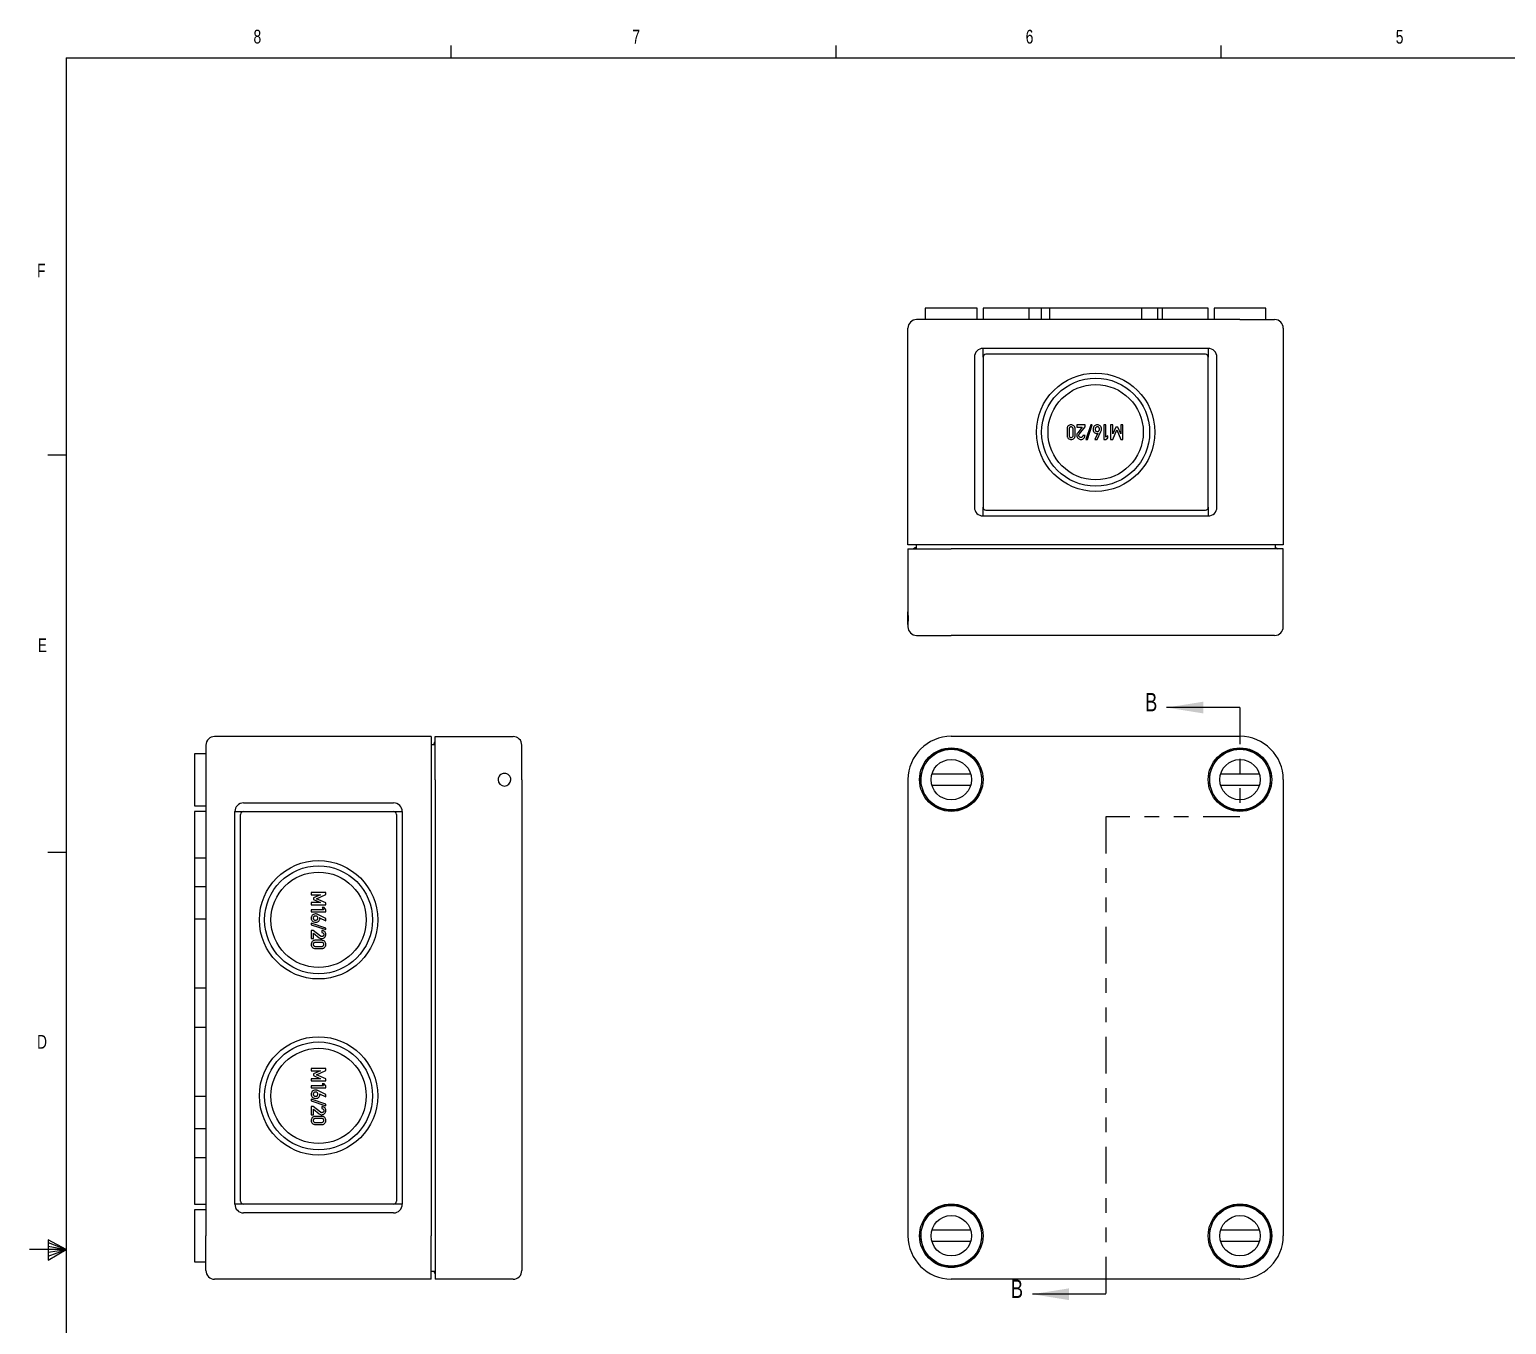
# Paper-space layout 'Layout1' of a CAD drawing. Extents: x 0.3 to 21.8, y 0.2 to 16.9.
# Drawn here: x 0.27 to 10.34, y 8.02 to 16.85 of the extents above; entities that cross this region are included whole.
import ezdxf

# ---------------------------------------------------------------- set-up
doc = ezdxf.new("R2010")
doc.units = 0
doc.header["$MEASUREMENT"] = 0
doc.linetypes.add('SLD-PHANTOM', pattern=[0.5, 0.25, -0.05, 0.05, -0.05, 0.05, -0.05])
doc.linetypes.add('SLD-SOLID', pattern=[0])
doc.layers.get('0').update_dxf_attribs({"linetype": 'CONTINUOUS'})
doc.styles.add('SLDTEXTSTYLE1', font='TXT', dxfattribs={"width": 0.75})

psp = doc.layouts.get("Layout1")

# ---------------------------------------------------------------- linework, layer by layer
at = {"color": 7, "linetype": 'SLD-SOLID'}
for p, q in [((3.1479, 16.6606), (3.1479, 16.7454)), ((5.7729, 16.6606), (5.7729, 16.7454)), ((8.3979, 16.6606), (8.3979, 16.7454)), ((0.5229, 16.6606), (21.5229, 16.6606)), ((0.5229, 16.6606), (0.5229, 0.4106)), ((6.3808, 14.9549), (6.3808, 14.8761)), ((6.7351, 14.9549), (6.3808, 14.9549)), ((6.7351, 14.8761), (6.7351, 14.9549)), ((6.7745, 14.9549), (6.7745, 14.8761)), ((7.0894, 14.9549), (6.7745, 14.9549)), ((7.0894, 14.8761), (7.0894, 14.9549)), ((7.1719, 14.9549), (7.0894, 14.9549)), ((7.1719, 14.8761), (7.1719, 14.9549)), ((7.2272, 14.9549), (7.1719, 14.9549)), ((7.2272, 14.9549), (7.2272, 14.8761)), ((7.8571, 14.9549), (7.2272, 14.9549)), ((7.8571, 14.8761), (7.8571, 14.9549)), ((7.9669, 14.9549), (7.8571, 14.9549)), ((7.9669, 14.8761), (7.9669, 14.9549)), ((7.9949, 14.9549), (7.9669, 14.9549)), ((7.9949, 14.9549), (7.9949, 14.8761)), ((8.3099, 14.9549), (7.9949, 14.9549)), ((8.3099, 14.8761), (8.3099, 14.9549)), ((8.3493, 14.9549), (8.3493, 14.8761)), ((8.7036, 14.9549), (8.3493, 14.9549)), ((8.7036, 14.8761), (8.7036, 14.9549)), ((6.2626, 13.3407), (6.2626, 14.8171)), ((6.5579, 14.8761), (6.3217, 14.8761)), ((8.5264, 14.8761), (6.5579, 14.8761)), ((8.5264, 14.8761), (8.7626, 14.8761)), ((8.8217, 14.8171), (8.8217, 13.3407)), ((6.7154, 14.6202), (6.7154, 13.5966)), ((8.3099, 14.6793), (6.7745, 14.6793)), ((6.7745, 14.6202), (6.7745, 14.6793)), ((6.7745, 14.6202), (6.7745, 13.5966)), ((8.2902, 14.6399), (6.7941, 14.6399)), ((8.3099, 14.6793), (8.3099, 14.6202)), ((8.3099, 13.5966), (8.3099, 14.6202)), ((8.3689, 13.5966), (8.3689, 14.6202)), ((7.3469, 14.1302), (7.3469, 14.0868)), ((7.361, 14.1294), (7.361, 14.0876)), ((7.3887, 14.0876), (7.3887, 14.1294)), ((7.4028, 14.0868), (7.4028, 14.1302)), ((7.4138, 14.1577), (7.4138, 14.1437)), ((7.4699, 14.1577), (7.4138, 14.1577)), ((7.4138, 14.1437), (7.4514, 14.1437)), ((7.4514, 14.1437), (7.4197, 14.104)), ((7.4315, 14.0963), (7.4699, 14.1445)), ((7.4699, 14.1445), (7.4699, 14.1577)), ((7.5084, 14.1585), (7.4754, 14.0585)), ((7.4862, 14.0585), (7.5192, 14.1585)), ((7.5192, 14.1585), (7.5084, 14.1585)), ((7.5566, 14.1011), (7.5362, 14.0595)), ((7.5519, 14.0595), (7.5784, 14.1124)), ((7.611, 14.1579), (7.5969, 14.1579)), ((7.5969, 14.1579), (7.5969, 14.0593)), ((7.611, 14.0743), (7.611, 14.1579)), ((7.6594, 14.1577), (7.6445, 14.1577)), ((7.6445, 14.1577), (7.6445, 14.0593)), ((7.6586, 14.0593), (7.6862, 14.1235)), ((7.6597, 14.0963), (7.6594, 14.1577)), ((7.6803, 14.1437), (7.6597, 14.0963)), ((7.6927, 14.1437), (7.6803, 14.1437)), ((7.6862, 14.1235), (7.7145, 14.0593)), ((7.7136, 14.0963), (7.6927, 14.1437)), ((7.7136, 14.1577), (7.7136, 14.0963)), ((7.7286, 14.1577), (7.7136, 14.1577)), ((7.7286, 14.0593), (7.7286, 14.1577)), ((7.4699, 14.0868), (7.4558, 14.0868)), ((7.4754, 14.0585), (7.4862, 14.0585)), ((7.5362, 14.0595), (7.5519, 14.0595)), ((7.5969, 14.0593), (7.611, 14.0593)), ((7.6251, 14.0845), (7.611, 14.0743)), ((7.611, 14.0593), (7.6251, 14.0695)), ((7.6251, 14.0695), (7.6251, 14.0845)), ((7.6445, 14.0593), (7.6586, 14.0593)), ((7.7145, 14.0593), (7.7286, 14.0593)), ((0.5229, 13.9516), (0.3979, 13.9516)), ((6.7745, 13.5376), (6.7745, 13.5966)), ((8.3099, 13.5966), (8.3099, 13.5376)), ((6.7745, 13.5376), (8.3099, 13.5376)), ((6.7941, 13.5769), (8.2902, 13.5769)), ((6.5579, 13.3407), (6.2626, 13.3407)), ((6.2626, 13.3131), (6.2626, 12.884)), ((6.2626, 13.3131), (6.5579, 13.3131)), ((6.3178, 13.3407), (6.3178, 13.3131)), ((8.5264, 13.3407), (6.5579, 13.3407)), ((8.5264, 13.3131), (6.5579, 13.3131)), ((8.8217, 13.3407), (8.5264, 13.3407)), ((8.8217, 13.3131), (8.5264, 13.3131)), ((8.7666, 13.3407), (8.7666, 13.3131)), ((8.8217, 12.7816), (8.8217, 13.3131)), ((6.2626, 12.7974), (6.2626, 12.884)), ((6.2626, 12.7974), (6.2626, 12.7816)), ((6.3217, 12.7226), (6.5579, 12.7226)), ((8.5264, 12.7226), (6.5579, 12.7226)), ((8.7626, 12.7226), (8.5264, 12.7226)), ((8.5264, 12.2308), (8.0264, 12.2308)), ((3.0113, 12.0335), (1.5349, 12.0335)), ((3.0113, 12.0335), (3.0113, 11.7382)), ((3.0389, 12.0335), (3.5704, 12.0335)), ((3.0389, 11.7382), (3.0389, 12.0335)), ((8.5264, 12.0346), (6.5579, 12.0346)), ((1.4759, 11.9153), (1.3971, 11.9153)), ((1.3971, 11.9153), (1.3971, 11.561)), ((1.4759, 11.9744), (1.4759, 11.7382)), ((3.0113, 11.9783), (3.0389, 11.9783)), ((3.6294, 11.7382), (3.6294, 11.9744)), ((6.5713, 11.9476), (6.5694, 11.9457)), ((6.689, 11.9017), (6.6918, 11.8968)), ((8.3925, 11.8968), (8.3954, 11.9017)), ((8.5149, 11.9457), (8.5131, 11.9476)), ((1.4759, 11.7382), (1.4759, 8.6279)), ((3.0113, 11.7382), (3.0113, 8.6279)), ((3.0389, 11.7382), (3.0389, 8.6279)), ((3.6294, 11.7382), (3.6294, 8.6279)), ((6.2626, 11.7394), (6.2626, 8.6291)), ((6.3515, 11.7279), (6.3497, 11.726)), ((6.4259, 11.7787), (6.69, 11.7787)), ((6.69, 11.7), (6.4259, 11.7)), ((8.3944, 11.7787), (8.6585, 11.7787)), ((8.6585, 11.7), (8.3944, 11.7)), ((8.7347, 11.726), (8.7328, 11.7279)), ((8.8217, 11.7394), (8.8217, 8.6291)), ((6.4005, 11.6054), (6.3956, 11.6083)), ((8.6888, 11.6083), (8.6839, 11.6054)), ((1.3971, 11.561), (1.4759, 11.561)), ((1.4759, 11.5216), (1.3971, 11.5216)), ((1.3971, 11.5216), (1.3971, 11.2067)), ((1.6727, 8.8445), (1.6727, 11.5216)), ((1.6727, 11.5216), (1.7318, 11.5216)), ((1.7121, 8.8642), (1.7121, 11.502)), ((1.7318, 11.5807), (2.7554, 11.5807)), ((1.7318, 11.5216), (2.7554, 11.5216)), ((2.7554, 11.5216), (2.8145, 11.5216)), ((2.7751, 11.502), (2.7751, 8.8642)), ((2.8145, 11.5216), (2.8145, 8.8445)), ((0.5229, 11.2436), (0.3979, 11.2436)), ((1.3971, 11.2067), (1.4759, 11.2067)), ((1.3971, 11.2067), (1.3971, 11.0077)), ((1.4759, 11.0077), (1.3971, 11.0077)), ((1.3971, 11.0077), (1.3971, 10.7876)), ((2.1943, 10.9698), (2.1943, 10.9549)), ((2.2927, 10.9698), (2.1943, 10.9698)), ((2.1943, 10.9549), (2.2557, 10.9549)), ((2.2557, 10.901), (2.1943, 10.9007)), ((2.1943, 10.9007), (2.1943, 10.8858)), ((2.1943, 10.8858), (2.2927, 10.8858)), ((2.2557, 10.9549), (2.2084, 10.934)), ((2.2084, 10.934), (2.2084, 10.9216)), ((2.2084, 10.9216), (2.2557, 10.901)), ((2.2285, 10.9275), (2.2927, 10.9557)), ((2.2927, 10.8999), (2.2285, 10.9275)), ((2.2927, 10.9557), (2.2927, 10.9698)), ((2.2927, 10.8858), (2.2927, 10.8999)), ((1.4759, 10.7876), (1.3971, 10.7876)), ((1.3971, 10.7876), (1.3971, 10.5962)), ((2.1941, 10.8523), (2.1941, 10.8381)), ((2.2778, 10.8523), (2.1941, 10.8523)), ((2.1941, 10.8381), (2.2927, 10.8381)), ((2.2925, 10.7932), (2.2396, 10.8196)), ((2.2509, 10.7979), (2.2925, 10.7774)), ((2.2675, 10.8664), (2.2778, 10.8523)), ((2.2825, 10.8664), (2.2675, 10.8664)), ((2.2927, 10.8523), (2.2825, 10.8664)), ((2.2925, 10.7774), (2.2925, 10.7932)), ((2.2927, 10.8381), (2.2927, 10.8523)), ((2.1935, 10.7605), (2.1935, 10.7497)), ((2.2935, 10.7275), (2.1935, 10.7605)), ((2.1935, 10.7497), (2.2935, 10.7167)), ((2.1943, 10.7112), (2.1943, 10.6551)), ((2.2075, 10.7112), (2.1943, 10.7112)), ((2.2557, 10.6727), (2.2075, 10.7112)), ((2.2084, 10.6927), (2.248, 10.661)), ((2.2084, 10.6551), (2.2084, 10.6927)), ((2.2652, 10.7112), (2.2652, 10.6971)), ((2.2935, 10.7167), (2.2935, 10.7275)), ((1.3971, 10.5962), (1.3971, 10.5604)), ((2.1943, 10.6551), (2.2084, 10.6551)), ((2.2652, 10.6441), (2.2218, 10.6441)), ((2.2218, 10.5882), (2.2652, 10.5882)), ((2.2644, 10.6299), (2.2226, 10.6299)), ((2.2226, 10.6023), (2.2644, 10.6023)), ((1.3971, 10.5604), (1.3971, 10.3169)), ((1.4759, 10.3169), (1.3971, 10.3169)), ((1.3971, 10.3169), (1.3971, 10.0492)), ((1.4759, 10.0492), (1.3971, 10.0492)), ((1.3971, 10.0492), (1.3971, 9.7829)), ((1.3971, 9.7829), (1.3971, 9.7493)), ((2.1943, 9.7691), (2.1943, 9.7541)), ((2.2927, 9.7691), (2.1943, 9.7691)), ((2.2927, 9.7549), (2.2927, 9.7691)), ((1.3971, 9.7493), (1.3971, 9.5787)), ((2.1943, 9.7541), (2.2557, 9.7541)), ((2.2557, 9.7002), (2.1943, 9.6999)), ((2.1943, 9.6999), (2.1943, 9.685)), ((2.1943, 9.685), (2.2927, 9.685)), ((2.2557, 9.7541), (2.2084, 9.7332)), ((2.2084, 9.7332), (2.2084, 9.7208)), ((2.2084, 9.7208), (2.2557, 9.7002)), ((2.2285, 9.7267), (2.2927, 9.7549)), ((2.2927, 9.6991), (2.2285, 9.7267)), ((2.2927, 9.685), (2.2927, 9.6991)), ((1.4759, 9.5787), (1.3971, 9.5787)), ((1.3971, 9.5787), (1.3971, 9.3584)), ((2.2778, 9.6515), (2.1941, 9.6515)), ((2.1941, 9.6515), (2.1941, 9.6373)), ((2.1941, 9.6373), (2.2927, 9.6373)), ((2.2925, 9.5924), (2.2396, 9.6189)), ((2.2509, 9.5971), (2.2925, 9.5767)), ((2.2675, 9.6656), (2.2778, 9.6515)), ((2.2825, 9.6656), (2.2675, 9.6656)), ((2.2927, 9.6515), (2.2825, 9.6656)), ((2.2925, 9.5767), (2.2925, 9.5924)), ((2.2927, 9.6373), (2.2927, 9.6515)), ((2.2935, 9.5267), (2.1935, 9.5597)), ((2.1935, 9.5597), (2.1935, 9.5489)), ((2.1935, 9.5489), (2.2935, 9.5159)), ((2.1943, 9.5104), (2.1943, 9.4543)), ((2.2075, 9.5104), (2.1943, 9.5104)), ((2.2557, 9.472), (2.2075, 9.5104)), ((2.2084, 9.4919), (2.248, 9.4602)), ((2.2084, 9.4543), (2.2084, 9.4919)), ((2.2652, 9.5104), (2.2652, 9.4963)), ((2.2935, 9.5159), (2.2935, 9.5267)), ((2.1943, 9.4543), (2.2084, 9.4543)), ((2.2652, 9.4433), (2.2218, 9.4433)), ((2.2218, 9.3874), (2.2652, 9.3874)), ((2.2644, 9.4292), (2.2226, 9.4292)), ((2.2226, 9.4015), (2.2644, 9.4015)), ((1.4759, 9.3584), (1.3971, 9.3584)), ((1.3971, 9.3584), (1.3971, 9.1594)), ((1.4759, 9.1594), (1.3971, 9.1594)), ((1.3971, 9.1594), (1.3971, 8.8445)), ((1.3971, 8.8445), (1.4759, 8.8445)), ((1.4759, 8.8051), (1.3971, 8.8051)), ((1.3971, 8.8051), (1.3971, 8.4508)), ((1.7318, 8.8445), (1.6727, 8.8445)), ((2.7554, 8.8445), (1.7318, 8.8445)), ((2.7554, 8.7854), (1.7318, 8.7854)), ((2.8145, 8.8445), (2.7554, 8.8445)), ((6.3956, 8.7602), (6.4005, 8.7631)), ((8.6839, 8.7631), (8.6888, 8.7602)), ((6.4259, 8.6685), (6.69, 8.6685)), ((8.3944, 8.6685), (8.6585, 8.6685)), ((0.3989, 8.6011), (0.3989, 8.4623)), ((0.5229, 8.5356), (0.3989, 8.6011)), ((0.3989, 8.5827), (0.5229, 8.5356)), ((1.4759, 8.3917), (1.4759, 8.6279)), ((3.0113, 8.3327), (3.0113, 8.6279)), ((3.0389, 8.6279), (3.0389, 8.3327)), ((3.6294, 8.6279), (3.6294, 8.3917)), ((6.3497, 8.6425), (6.3515, 8.6406)), ((6.69, 8.5898), (6.4259, 8.5898)), ((8.6585, 8.5898), (8.3944, 8.5898)), ((8.7328, 8.6406), (8.7347, 8.6425)), ((0.5229, 8.5356), (0.2729, 8.5356)), ((0.3989, 8.5587), (0.5229, 8.5356)), ((0.3989, 8.4623), (0.5229, 8.5356)), ((0.3989, 8.4896), (0.5229, 8.5356)), ((0.3989, 8.5164), (0.5229, 8.5356)), ((6.6918, 8.4717), (6.689, 8.4668)), ((8.3954, 8.4668), (8.3925, 8.4717)), ((1.3971, 8.4508), (1.4759, 8.4508)), ((3.0113, 8.3878), (3.0389, 8.3878)), ((6.5694, 8.4228), (6.5713, 8.4209)), ((8.5131, 8.4209), (8.5149, 8.4228)), ((3.0113, 8.3327), (1.5349, 8.3327)), ((3.5704, 8.3327), (3.0389, 8.3327)), ((8.5264, 8.3339), (6.5579, 8.3339)), ((7.6108, 8.2305), (7.1108, 8.2305))]:
    psp.add_line(p, q, dxfattribs=at)
at = {"color": 7, "linetype": 'SLD-PHANTOM'}
for p, q in [((8.5264, 12.2308), (8.5264, 11.4859)), ((8.5264, 11.4859), (7.6108, 11.4859)), ((7.6108, 11.4859), (7.6108, 8.2305))]:
    psp.add_line(p, q, dxfattribs=at)
at = {"color": 7, "linetype": 'SLD-SOLID', "flags": 128}
for points in [[(6.3178, 13.3225), (6.3107, 13.3196), (6.2991, 13.3131)], [(8.7666, 13.3225), (8.7737, 13.3196), (8.7853, 13.3131)], [(3.0295, 11.9783), (3.0324, 11.9854), (3.0389, 11.997)], [(3.0295, 8.3878), (3.0324, 8.3807), (3.0389, 8.3691)]]:
    psp.add_lwpolyline(points, dxfattribs=at)
at = {"color": 7, "linetype": 'SLD-SOLID'}
for centre, radius in [((7.5422, 14.1084), 0.4035), ((7.5422, 14.1084), 0.3681), ((7.5422, 14.1084), 0.3248), ((6.5579, 11.7394), 0.2165), ((6.5579, 11.7394), 0.2067), ((8.5264, 11.7394), 0.2165), ((8.5264, 11.7394), 0.2067), ((6.5579, 11.7394), 0.1378), ((8.5264, 11.7394), 0.1378), ((2.2436, 10.7835), 0.4035), ((2.2436, 10.7835), 0.3681), ((2.2436, 10.7835), 0.3248), ((2.2436, 9.5827), 0.4035), ((2.2436, 9.5827), 0.3681), ((2.2436, 9.5827), 0.3248), ((6.5579, 8.6291), 0.2165), ((6.5579, 8.6291), 0.2067), ((6.5579, 8.6291), 0.1378), ((8.5264, 8.6291), 0.2165), ((8.5264, 8.6291), 0.2067), ((8.5264, 8.6291), 0.1378)]:
    psp.add_circle(centre, radius, dxfattribs=at)
for centre, radius, start, end in [((6.3217, 14.8171), 0.0591, 90, 180), ((8.7626, 14.8171), 0.0591, 360, 90), ((6.7745, 14.6202), 0.0591, 90, 180), ((6.7941, 14.6202), 0.0197, 90, 180), ((8.2902, 14.6202), 0.0197, 0, 90), ((8.3099, 14.6202), 0.0591, 360, 90), ((6.7745, 13.5966), 0.0591, 180, 270), ((6.7941, 13.5966), 0.0197, 180, 270), ((8.2902, 13.5966), 0.0197, 270, 360), ((8.3099, 13.5966), 0.0591, 270, 0), ((6.3217, 12.7816), 0.0591, 180, 270), ((8.7626, 12.7816), 0.0591, 270, 0), ((1.5349, 11.9744), 0.0591, 90, 180), ((3.5704, 11.9744), 0.0591, 360, 90), ((6.5579, 11.7394), 0.2953, 90, 180), ((8.5264, 11.7394), 0.2953, 0, 90), ((6.5579, 11.7394), 0.2087, 86.33123, 183.66877), ((6.5579, 11.7394), 0.2087, 218.90826, 51.09174), ((6.5579, 11.7394), 0.2087, 51.09174, 86.33123), ((8.5264, 11.7394), 0.2087, 128.90826, 321.09174), ((8.5264, 11.7394), 0.2087, 93.66877, 128.90826), ((8.5264, 11.7394), 0.2087, 356.33123, 93.66877), ((3.5113, 11.7382), 0.0433, 180, 0), ((6.5579, 11.7394), 0.2087, 183.66877, 218.90826), ((8.5264, 11.7394), 0.2087, 321.09174, 356.33123), ((1.7318, 11.5216), 0.0591, 90, 180), ((1.7318, 11.502), 0.0197, 90, 180), ((2.7554, 11.5216), 0.0591, 360, 90), ((2.7554, 11.502), 0.0197, 0, 90), ((1.7318, 8.8642), 0.0197, 180, 270), ((2.7554, 8.8642), 0.0197, 270, 360), ((1.7318, 8.8445), 0.0591, 180, 270), ((2.7554, 8.8445), 0.0591, 270, 0), ((6.5579, 8.6291), 0.2087, 308.90826, 141.09174), ((8.5264, 8.6291), 0.2087, 38.90826, 231.09174), ((6.5579, 8.6291), 0.2087, 141.09174, 176.33123), ((8.5264, 8.6291), 0.2087, 3.66877, 38.90826), ((6.5579, 8.6291), 0.2953, 180, 270), ((6.5579, 8.6291), 0.2087, 176.33123, 273.66877), ((8.5264, 8.6291), 0.2087, 266.33123, 3.66877), ((8.5264, 8.6291), 0.2953, 270, 0), ((6.5579, 8.6291), 0.2087, 273.66877, 308.90826), ((8.5264, 8.6291), 0.2087, 231.09174, 266.33123), ((1.5349, 8.3917), 0.0591, 180, 270), ((3.5704, 8.3917), 0.0591, 270, 0)]:
    psp.add_arc(centre, radius, start, end, dxfattribs=at)
for points, knots in [([(7.3554, 14.1512), (7.354, 14.1497), (7.351, 14.1468), (7.3476, 14.1396), (7.3471, 14.1339), (7.3469, 14.1302)], [0, 0, 0, 0, 0.2645229, 0.532723, 1, 1, 1, 1]), ([(7.3748, 14.1585), (7.3709, 14.1581), (7.3637, 14.1574), (7.358, 14.1531), (7.3554, 14.1512)], [0, 0, 0, 0, 0.5528634, 1, 1, 1, 1]), ([(7.3648, 14.1406), (7.3642, 14.1398), (7.3628, 14.1381), (7.3613, 14.1343), (7.3611, 14.1313), (7.361, 14.1294)], [0, 0, 0, 0, 0.2557951, 0.5233067, 1, 1, 1, 1]), ([(7.3748, 14.1445), (7.3727, 14.1443), (7.3689, 14.144), (7.3661, 14.1416), (7.3648, 14.1406)], [0, 0, 0, 0, 0.57333744, 1, 1, 1, 1]), ([(7.3943, 14.1512), (7.391, 14.1535), (7.3851, 14.1577), (7.378, 14.1583), (7.3748, 14.1585)], [0, 0, 0, 0, 0.5619822, 1, 1, 1, 1]), ([(7.3849, 14.1406), (7.3833, 14.1418), (7.3803, 14.1442), (7.3766, 14.1444), (7.3748, 14.1445)], [0, 0, 0, 0, 0.5374141, 1, 1, 1, 1]), ([(7.3887, 14.1294), (7.3885, 14.1319), (7.3883, 14.136), (7.3859, 14.1392), (7.3849, 14.1406)], [0, 0, 0, 0, 0.5944028, 1, 1, 1, 1]), ([(7.4028, 14.1302), (7.4027, 14.1326), (7.4024, 14.1371), (7.4001, 14.1447), (7.3965, 14.1488), (7.3943, 14.1512)], [0, 0, 0, 0, 0.3075118, 0.5856652, 1, 1, 1, 1]), ([(7.4197, 14.104), (7.4178, 14.1011), (7.4144, 14.0958), (7.414, 14.0895), (7.4138, 14.0867)], [0, 0, 0, 0, 0.54901669, 1, 1, 1, 1]), ([(7.5346, 14.1516), (7.5331, 14.1501), (7.5298, 14.1469), (7.5262, 14.1385), (7.5258, 14.1317), (7.5256, 14.1273)], [0, 0, 0, 0, 0.24348422, 0.50588882, 1, 1, 1, 1]), ([(7.5256, 14.1273), (7.5258, 14.1226), (7.5261, 14.1148), (7.5309, 14.1088), (7.5328, 14.1065)], [0, 0, 0, 0, 0.6100231, 1, 1, 1, 1]), ([(7.5328, 14.1065), (7.5356, 14.1043), (7.5404, 14.1006), (7.5465, 14.1001), (7.5491, 14.0998)], [0, 0, 0, 0, 0.5672833, 1, 1, 1, 1]), ([(7.5547, 14.1588), (7.5506, 14.1584), (7.5433, 14.1577), (7.5373, 14.1535), (7.5346, 14.1516)], [0, 0, 0, 0, 0.549745, 1, 1, 1, 1]), ([(7.5443, 14.1411), (7.5435, 14.1403), (7.5419, 14.1387), (7.5401, 14.1344), (7.5399, 14.1309), (7.5397, 14.1286)], [0, 0, 0, 0, 0.239593, 0.5005097, 1, 1, 1, 1]), ([(7.5397, 14.1286), (7.5399, 14.1258), (7.5401, 14.1213), (7.5428, 14.1178), (7.5439, 14.1164)], [0, 0, 0, 0, 0.6065892, 1, 1, 1, 1]), ([(7.5439, 14.1164), (7.5455, 14.1151), (7.5485, 14.1128), (7.5522, 14.1125), (7.5539, 14.1124)], [0, 0, 0, 0, 0.5529683, 1, 1, 1, 1]), ([(7.5539, 14.1448), (7.552, 14.1446), (7.5485, 14.1441), (7.5457, 14.1421), (7.5443, 14.1411)], [0, 0, 0, 0, 0.5307558, 1, 1, 1, 1]), ([(7.5491, 14.0998), (7.5507, 14.0999), (7.5532, 14.1), (7.5556, 14.1008), (7.5566, 14.1011)], [0, 0, 0, 0, 0.5978159, 1, 1, 1, 1]), ([(7.568, 14.1286), (7.568, 14.1304), (7.5678, 14.1338), (7.5664, 14.1384), (7.5636, 14.1421), (7.5592, 14.1445), (7.5557, 14.1447), (7.5539, 14.1448)], [0, 0, 0, 0, 0.2240894, 0.4113052, 0.5766514, 0.7718276, 1, 1, 1, 1]), ([(7.5539, 14.1124), (7.556, 14.1126), (7.5597, 14.113), (7.5626, 14.1153), (7.5639, 14.1164)], [0, 0, 0, 0, 0.5685748, 1, 1, 1, 1]), ([(7.5736, 14.1509), (7.5704, 14.1535), (7.5648, 14.1579), (7.5577, 14.1586), (7.5547, 14.1588)], [0, 0, 0, 0, 0.5718741, 1, 1, 1, 1]), ([(7.5639, 14.1164), (7.5646, 14.1172), (7.5661, 14.1189), (7.5677, 14.1231), (7.5679, 14.1265), (7.568, 14.1286)], [0, 0, 0, 0, 0.2493187, 0.515227, 1, 1, 1, 1]), ([(7.5821, 14.1289), (7.5818, 14.1337), (7.5812, 14.142), (7.5759, 14.1483), (7.5736, 14.1509)], [0, 0, 0, 0, 0.5842191, 1, 1, 1, 1]), ([(7.5784, 14.1124), (7.5796, 14.1153), (7.5818, 14.1206), (7.582, 14.1263), (7.5821, 14.1289)], [0, 0, 0, 0, 0.5517602, 1, 1, 1, 1]), ([(7.3469, 14.0868), (7.347, 14.0844), (7.3472, 14.0799), (7.3496, 14.0723), (7.3532, 14.0683), (7.3554, 14.0659)], [0, 0, 0, 0, 0.3068626, 0.5844376, 1, 1, 1, 1]), ([(7.3554, 14.0659), (7.3587, 14.0635), (7.3646, 14.0593), (7.3717, 14.0587), (7.3748, 14.0585)], [0, 0, 0, 0, 0.5634728, 1, 1, 1, 1]), ([(7.361, 14.0876), (7.3611, 14.0852), (7.3614, 14.0811), (7.3638, 14.0779), (7.3648, 14.0766)], [0, 0, 0, 0, 0.59017687, 1, 1, 1, 1]), ([(7.3648, 14.0766), (7.3664, 14.0753), (7.3694, 14.0729), (7.3731, 14.0727), (7.3748, 14.0726)], [0, 0, 0, 0, 0.5419087, 1, 1, 1, 1]), ([(7.3748, 14.0726), (7.377, 14.0728), (7.3808, 14.0731), (7.3837, 14.0755), (7.3849, 14.0766)], [0, 0, 0, 0, 0.5771324, 1, 1, 1, 1]), ([(7.3748, 14.0585), (7.3788, 14.0589), (7.386, 14.0596), (7.3917, 14.064), (7.3943, 14.0659)], [0, 0, 0, 0, 0.5538263, 1, 1, 1, 1]), ([(7.3849, 14.0766), (7.3861, 14.0783), (7.3884, 14.0816), (7.3886, 14.0857), (7.3887, 14.0876)], [0, 0, 0, 0, 0.5245014, 1, 1, 1, 1]), ([(7.3943, 14.0659), (7.3957, 14.0674), (7.3986, 14.0703), (7.4021, 14.0774), (7.4025, 14.0832), (7.4028, 14.0868)], [0, 0, 0, 0, 0.2654342, 0.5331438, 1, 1, 1, 1]), ([(7.4138, 14.0867), (7.4143, 14.0825), (7.4151, 14.075), (7.4199, 14.0693), (7.4221, 14.0668)], [0, 0, 0, 0, 0.5570715, 1, 1, 1, 1]), ([(7.4221, 14.0668), (7.4254, 14.0641), (7.4314, 14.0593), (7.4391, 14.0587), (7.4425, 14.0585)], [0, 0, 0, 0, 0.5507967, 1, 1, 1, 1]), ([(7.4279, 14.0865), (7.4279, 14.0874), (7.428, 14.089), (7.4284, 14.0905), (7.4286, 14.0911)], [0, 0, 0, 0, 0.5501284, 1, 1, 1, 1]), ([(7.4315, 14.077), (7.4304, 14.0787), (7.4283, 14.0816), (7.428, 14.0851), (7.4279, 14.0865)], [0, 0, 0, 0, 0.5754331, 1, 1, 1, 1]), ([(7.4286, 14.0911), (7.4289, 14.0921), (7.4296, 14.094), (7.4309, 14.0956), (7.4315, 14.0963)], [0, 0, 0, 0, 0.5142521, 1, 1, 1, 1]), ([(7.4415, 14.0726), (7.4403, 14.0726), (7.4382, 14.0728), (7.4346, 14.074), (7.4327, 14.0759), (7.4315, 14.077)], [0, 0, 0, 0, 0.2965391, 0.5710265, 1, 1, 1, 1]), ([(7.4513, 14.0764), (7.4497, 14.0752), (7.4467, 14.073), (7.4431, 14.0727), (7.4415, 14.0726)], [0, 0, 0, 0, 0.553262, 1, 1, 1, 1]), ([(7.4425, 14.0585), (7.4466, 14.0589), (7.4538, 14.0598), (7.4593, 14.0646), (7.4618, 14.0667)], [0, 0, 0, 0, 0.5526448, 1, 1, 1, 1]), ([(7.4558, 14.0868), (7.4555, 14.0845), (7.455, 14.0806), (7.4524, 14.0777), (7.4513, 14.0764)], [0, 0, 0, 0, 0.5798362, 1, 1, 1, 1]), ([(7.4618, 14.0667), (7.4644, 14.07), (7.4691, 14.0759), (7.4697, 14.0835), (7.4699, 14.0868)], [0, 0, 0, 0, 0.5529833, 1, 1, 1, 1]), ([(6.2626, 12.7974), (6.2626, 12.7974), (6.2628, 12.7985), (6.2634, 12.8029), (6.2638, 12.8061), (6.2647, 12.8141), (6.2651, 12.8189), (6.2657, 12.8293), (6.2658, 12.835), (6.2658, 12.8463), (6.2657, 12.852), (6.2651, 12.8625), (6.2647, 12.8673), (6.2638, 12.8753), (6.2634, 12.8785), (6.2628, 12.8829), (6.2626, 12.884), (6.2626, 12.884)], [0, 0, 0, 0, 0.125, 0.125, 0.25, 0.25, 0.375, 0.375, 0.5, 0.5, 0.625, 0.625, 0.75, 0.75, 0.875, 0.875, 1, 1, 1, 1]), ([(6.3469, 11.7084), (6.3474, 11.7044), (6.3479, 11.7013), (6.3485, 11.697), (6.3486, 11.696), (6.3483, 11.6961), (6.3479, 11.6974), (6.3468, 11.7018), (6.3461, 11.7051), (6.3448, 11.7131), (6.3442, 11.7179), (6.3433, 11.7285), (6.343, 11.7341), (6.3431, 11.7456), (6.3433, 11.7512), (6.3443, 11.7616), (6.3449, 11.7664), (6.3462, 11.7743), (6.3469, 11.7774), (6.348, 11.7816), (6.3483, 11.7827), (6.3486, 11.7826), (6.3484, 11.7814), (6.3478, 11.777), (6.3474, 11.7737), (6.3464, 11.7656), (6.3459, 11.7608), (6.3452, 11.7503), (6.345, 11.7446), (6.345, 11.7332), (6.3452, 11.7275), (6.3459, 11.7172), (6.3465, 11.7124), (6.3469, 11.7084)], [0, 0, 0, 0, 0.0625, 0.0625, 0.125, 0.125, 0.1875, 0.1875, 0.25, 0.25, 0.3125, 0.3125, 0.375, 0.375, 0.4375, 0.4375, 0.5, 0.5, 0.5625, 0.5625, 0.625, 0.625, 0.6875, 0.6875, 0.75, 0.75, 0.8125, 0.8125, 0.875, 0.875, 0.9375, 0.9375, 1, 1, 1, 1]), ([(3.5546, 11.7382), (3.5546, 11.7439), (3.5535, 11.7495), (3.5491, 11.76), (3.5459, 11.7648), (3.5379, 11.7728), (3.5331, 11.776), (3.5227, 11.7803), (3.517, 11.7815), (3.5057, 11.7815), (3.5, 11.7804), (3.4895, 11.776), (3.4847, 11.7729), (3.4767, 11.7648), (3.4735, 11.76), (3.4691, 11.7495), (3.468, 11.7439), (3.468, 11.7382)], [0, 0, 0, 0, 0.125, 0.125, 0.25, 0.25, 0.375, 0.375, 0.5, 0.5, 0.625, 0.625, 0.75, 0.75, 0.875, 0.875, 1, 1, 1, 1]), ([(2.2011, 10.8149), (2.1986, 10.8117), (2.1941, 10.8061), (2.1934, 10.799), (2.1932, 10.7959)], [0, 0, 0, 0, 0.5718741, 1, 1, 1, 1]), ([(2.1932, 10.7959), (2.1936, 10.7919), (2.1943, 10.7846), (2.1985, 10.7786), (2.2004, 10.7759)], [0, 0, 0, 0, 0.549745, 1, 1, 1, 1]), ([(2.2004, 10.7759), (2.2019, 10.7743), (2.2051, 10.7711), (2.2135, 10.7675), (2.2203, 10.7671), (2.2247, 10.7668)], [0, 0, 0, 0, 0.2434842, 0.5058888, 1, 1, 1, 1]), ([(2.2231, 10.8234), (2.2183, 10.8231), (2.21, 10.8225), (2.2037, 10.8171), (2.2011, 10.8149)], [0, 0, 0, 0, 0.5842191, 1, 1, 1, 1]), ([(2.2234, 10.8093), (2.2216, 10.8092), (2.2182, 10.8091), (2.2136, 10.8076), (2.2099, 10.8049), (2.2075, 10.8005), (2.2073, 10.797), (2.2072, 10.7951)], [0, 0, 0, 0, 0.2240894, 0.4113052, 0.5766514, 0.7718276, 1, 1, 1, 1]), ([(2.2072, 10.7951), (2.2074, 10.7933), (2.2079, 10.7898), (2.2099, 10.7869), (2.2109, 10.7856)], [0, 0, 0, 0, 0.5307558, 1, 1, 1, 1]), ([(2.2109, 10.7856), (2.2117, 10.7848), (2.2133, 10.7832), (2.2176, 10.7813), (2.2211, 10.7811), (2.2234, 10.781)], [0, 0, 0, 0, 0.239593, 0.5005097, 1, 1, 1, 1]), ([(2.2396, 10.8196), (2.2367, 10.8209), (2.2314, 10.8231), (2.2257, 10.8233), (2.2231, 10.8234)], [0, 0, 0, 0, 0.55176024, 1, 1, 1, 1]), ([(2.2357, 10.8052), (2.2348, 10.8059), (2.2331, 10.8074), (2.2289, 10.809), (2.2256, 10.8092), (2.2234, 10.8093)], [0, 0, 0, 0, 0.2493187, 0.515227, 1, 1, 1, 1]), ([(2.2234, 10.781), (2.2262, 10.7812), (2.2307, 10.7814), (2.2342, 10.7841), (2.2356, 10.7852)], [0, 0, 0, 0, 0.6065892, 1, 1, 1, 1]), ([(2.2356, 10.7852), (2.2369, 10.7868), (2.2392, 10.7898), (2.2395, 10.7935), (2.2396, 10.7951)], [0, 0, 0, 0, 0.5529683, 1, 1, 1, 1]), ([(2.2396, 10.7951), (2.2394, 10.7973), (2.2391, 10.801), (2.2367, 10.8039), (2.2357, 10.8052)], [0, 0, 0, 0, 0.5685748, 1, 1, 1, 1]), ([(2.2455, 10.7741), (2.2477, 10.7768), (2.2514, 10.7817), (2.2519, 10.7878), (2.2522, 10.7904)], [0, 0, 0, 0, 0.56728327, 1, 1, 1, 1]), ([(2.2522, 10.7904), (2.2521, 10.7919), (2.252, 10.7945), (2.2512, 10.7969), (2.2509, 10.7979)], [0, 0, 0, 0, 0.5978159, 1, 1, 1, 1]), ([(2.2247, 10.7668), (2.2294, 10.7671), (2.2372, 10.7674), (2.2432, 10.7722), (2.2455, 10.7741)], [0, 0, 0, 0, 0.6100231, 1, 1, 1, 1]), ([(2.2853, 10.7031), (2.282, 10.7057), (2.2761, 10.7104), (2.2686, 10.711), (2.2652, 10.7112)], [0, 0, 0, 0, 0.5529833, 1, 1, 1, 1]), ([(2.2652, 10.6971), (2.2675, 10.6968), (2.2714, 10.6962), (2.2743, 10.6937), (2.2756, 10.6926)], [0, 0, 0, 0, 0.5798362, 1, 1, 1, 1]), ([(2.2794, 10.6827), (2.2794, 10.6816), (2.2793, 10.6795), (2.278, 10.6759), (2.2761, 10.674), (2.275, 10.6728)], [0, 0, 0, 0, 0.2965391, 0.5710265, 1, 1, 1, 1]), ([(2.2756, 10.6926), (2.2768, 10.691), (2.2791, 10.688), (2.2793, 10.6844), (2.2794, 10.6827)], [0, 0, 0, 0, 0.553262, 1, 1, 1, 1]), ([(2.2852, 10.6634), (2.2879, 10.6667), (2.2927, 10.6727), (2.2933, 10.6804), (2.2935, 10.6838)], [0, 0, 0, 0, 0.55079668, 1, 1, 1, 1]), ([(2.2935, 10.6838), (2.2931, 10.6878), (2.2923, 10.6951), (2.2875, 10.7006), (2.2853, 10.7031)], [0, 0, 0, 0, 0.5526448, 1, 1, 1, 1]), ([(2.2008, 10.6356), (2.1985, 10.6323), (2.1943, 10.6264), (2.1937, 10.6192), (2.1935, 10.6161)], [0, 0, 0, 0, 0.5619822, 1, 1, 1, 1]), ([(2.1935, 10.6161), (2.1939, 10.6121), (2.1946, 10.605), (2.1989, 10.5993), (2.2008, 10.5967)], [0, 0, 0, 0, 0.5528634, 1, 1, 1, 1]), ([(2.2218, 10.6441), (2.2194, 10.6439), (2.2149, 10.6437), (2.2073, 10.6414), (2.2033, 10.6378), (2.2008, 10.6356)], [0, 0, 0, 0, 0.3075118, 0.5856652, 1, 1, 1, 1]), ([(2.2008, 10.5967), (2.2023, 10.5953), (2.2053, 10.5923), (2.2124, 10.5889), (2.2181, 10.5884), (2.2218, 10.5882)], [0, 0, 0, 0, 0.2645229, 0.532723, 1, 1, 1, 1]), ([(2.2114, 10.6262), (2.2102, 10.6246), (2.2079, 10.6216), (2.2076, 10.6178), (2.2075, 10.6161)], [0, 0, 0, 0, 0.5374141, 1, 1, 1, 1]), ([(2.2075, 10.6161), (2.2077, 10.614), (2.208, 10.6102), (2.2104, 10.6073), (2.2115, 10.6061)], [0, 0, 0, 0, 0.57333744, 1, 1, 1, 1]), ([(2.2226, 10.6299), (2.2202, 10.6298), (2.216, 10.6296), (2.2128, 10.6272), (2.2114, 10.6262)], [0, 0, 0, 0, 0.5944028, 1, 1, 1, 1]), ([(2.2115, 10.6061), (2.2123, 10.6055), (2.2139, 10.6041), (2.2177, 10.6026), (2.2207, 10.6024), (2.2226, 10.6023)], [0, 0, 0, 0, 0.2557951, 0.5233067, 1, 1, 1, 1]), ([(2.248, 10.661), (2.251, 10.6591), (2.2562, 10.6557), (2.2625, 10.6553), (2.2653, 10.6551)], [0, 0, 0, 0, 0.5490167, 1, 1, 1, 1]), ([(2.2609, 10.6699), (2.2599, 10.6702), (2.258, 10.6709), (2.2564, 10.6721), (2.2557, 10.6727)], [0, 0, 0, 0, 0.5142521, 1, 1, 1, 1]), ([(2.2655, 10.6692), (2.2646, 10.6692), (2.2631, 10.6693), (2.2616, 10.6697), (2.2609, 10.6699)], [0, 0, 0, 0, 0.55012836, 1, 1, 1, 1]), ([(2.2755, 10.6262), (2.2737, 10.6274), (2.2704, 10.6297), (2.2663, 10.6299), (2.2644, 10.6299)], [0, 0, 0, 0, 0.5245014, 1, 1, 1, 1]), ([(2.2644, 10.6023), (2.2668, 10.6024), (2.2709, 10.6027), (2.2741, 10.6051), (2.2754, 10.6061)], [0, 0, 0, 0, 0.5901769, 1, 1, 1, 1]), ([(2.2861, 10.6355), (2.2847, 10.637), (2.2817, 10.6399), (2.2746, 10.6434), (2.2688, 10.6438), (2.2652, 10.6441)], [0, 0, 0, 0, 0.2654342, 0.5331438, 1, 1, 1, 1]), ([(2.2652, 10.5882), (2.2676, 10.5883), (2.2721, 10.5885), (2.2797, 10.5909), (2.2837, 10.5945), (2.2861, 10.5967)], [0, 0, 0, 0, 0.3068626, 0.5844376, 1, 1, 1, 1]), ([(2.2653, 10.6551), (2.2695, 10.6556), (2.277, 10.6564), (2.2827, 10.6612), (2.2852, 10.6634)], [0, 0, 0, 0, 0.5570715, 1, 1, 1, 1]), ([(2.275, 10.6728), (2.2733, 10.6716), (2.2704, 10.6696), (2.2669, 10.6693), (2.2655, 10.6692)], [0, 0, 0, 0, 0.5754331, 1, 1, 1, 1]), ([(2.2754, 10.6061), (2.2767, 10.6077), (2.2791, 10.6107), (2.2793, 10.6144), (2.2794, 10.6161)], [0, 0, 0, 0, 0.54190875, 1, 1, 1, 1]), ([(2.2794, 10.6161), (2.2793, 10.6183), (2.2789, 10.6221), (2.2765, 10.625), (2.2755, 10.6262)], [0, 0, 0, 0, 0.5771324, 1, 1, 1, 1]), ([(2.2935, 10.6161), (2.2931, 10.6201), (2.2924, 10.6273), (2.2881, 10.633), (2.2861, 10.6355)], [0, 0, 0, 0, 0.5538263, 1, 1, 1, 1]), ([(2.2861, 10.5967), (2.2885, 10.6), (2.2927, 10.6059), (2.2933, 10.613), (2.2935, 10.6161)], [0, 0, 0, 0, 0.5634728, 1, 1, 1, 1]), ([(2.2011, 9.6141), (2.1986, 9.6109), (2.1941, 9.6053), (2.1934, 9.5982), (2.1932, 9.5952)], [0, 0, 0, 0, 0.5718741, 1, 1, 1, 1]), ([(2.1932, 9.5952), (2.1936, 9.5911), (2.1943, 9.5838), (2.1985, 9.5778), (2.2004, 9.5751)], [0, 0, 0, 0, 0.549745, 1, 1, 1, 1]), ([(2.2004, 9.5751), (2.2019, 9.5736), (2.2051, 9.5703), (2.2135, 9.5667), (2.2203, 9.5663), (2.2247, 9.5661)], [0, 0, 0, 0, 0.2434842, 0.5058888, 1, 1, 1, 1]), ([(2.2231, 9.6226), (2.2183, 9.6223), (2.21, 9.6217), (2.2037, 9.6164), (2.2011, 9.6141)], [0, 0, 0, 0, 0.5842191, 1, 1, 1, 1]), ([(2.2234, 9.6085), (2.2216, 9.6084), (2.2182, 9.6083), (2.2136, 9.6068), (2.2099, 9.6041), (2.2075, 9.5997), (2.2073, 9.5962), (2.2072, 9.5943)], [0, 0, 0, 0, 0.2240894, 0.4113052, 0.5766514, 0.7718276, 1, 1, 1, 1]), ([(2.2072, 9.5943), (2.2074, 9.5925), (2.2079, 9.589), (2.2099, 9.5862), (2.2109, 9.5848)], [0, 0, 0, 0, 0.5307558, 1, 1, 1, 1]), ([(2.2109, 9.5848), (2.2117, 9.584), (2.2133, 9.5824), (2.2176, 9.5806), (2.2211, 9.5804), (2.2234, 9.5802)], [0, 0, 0, 0, 0.23959302, 0.50050968, 1, 1, 1, 1]), ([(2.2396, 9.6189), (2.2367, 9.6201), (2.2314, 9.6223), (2.2257, 9.6225), (2.2231, 9.6226)], [0, 0, 0, 0, 0.5517602, 1, 1, 1, 1]), ([(2.2357, 9.6044), (2.2348, 9.6051), (2.2331, 9.6066), (2.2289, 9.6082), (2.2256, 9.6084), (2.2234, 9.6085)], [0, 0, 0, 0, 0.2493187, 0.515227, 1, 1, 1, 1]), ([(2.2234, 9.5802), (2.2262, 9.5804), (2.2307, 9.5806), (2.2342, 9.5833), (2.2356, 9.5844)], [0, 0, 0, 0, 0.6065892, 1, 1, 1, 1]), ([(2.2247, 9.5661), (2.2294, 9.5663), (2.2372, 9.5666), (2.2432, 9.5714), (2.2455, 9.5733)], [0, 0, 0, 0, 0.6100231, 1, 1, 1, 1]), ([(2.2356, 9.5844), (2.2369, 9.586), (2.2392, 9.589), (2.2395, 9.5927), (2.2396, 9.5943)], [0, 0, 0, 0, 0.5529683, 1, 1, 1, 1]), ([(2.2396, 9.5943), (2.2394, 9.5965), (2.2391, 9.6002), (2.2367, 9.6031), (2.2357, 9.6044)], [0, 0, 0, 0, 0.5685748, 1, 1, 1, 1]), ([(2.2455, 9.5733), (2.2477, 9.576), (2.2514, 9.5809), (2.2519, 9.587), (2.2522, 9.5896)], [0, 0, 0, 0, 0.5672833, 1, 1, 1, 1]), ([(2.2522, 9.5896), (2.2521, 9.5912), (2.252, 9.5937), (2.2512, 9.5961), (2.2509, 9.5971)], [0, 0, 0, 0, 0.59781589, 1, 1, 1, 1]), ([(2.2609, 9.4691), (2.2599, 9.4694), (2.258, 9.4701), (2.2564, 9.4714), (2.2557, 9.472)], [0, 0, 0, 0, 0.5142521, 1, 1, 1, 1]), ([(2.2655, 9.4684), (2.2646, 9.4684), (2.2631, 9.4685), (2.2616, 9.4689), (2.2609, 9.4691)], [0, 0, 0, 0, 0.5501284, 1, 1, 1, 1]), ([(2.2853, 9.5023), (2.282, 9.5049), (2.2761, 9.5096), (2.2686, 9.5102), (2.2652, 9.5104)], [0, 0, 0, 0, 0.5529833, 1, 1, 1, 1]), ([(2.2652, 9.4963), (2.2675, 9.496), (2.2714, 9.4955), (2.2743, 9.4929), (2.2756, 9.4918)], [0, 0, 0, 0, 0.5798362, 1, 1, 1, 1]), ([(2.275, 9.472), (2.2733, 9.4709), (2.2704, 9.4688), (2.2669, 9.4685), (2.2655, 9.4684)], [0, 0, 0, 0, 0.5754331, 1, 1, 1, 1]), ([(2.2794, 9.4819), (2.2794, 9.4808), (2.2793, 9.4787), (2.278, 9.4751), (2.2761, 9.4732), (2.275, 9.472)], [0, 0, 0, 0, 0.2965391, 0.5710265, 1, 1, 1, 1]), ([(2.2756, 9.4918), (2.2768, 9.4902), (2.2791, 9.4872), (2.2793, 9.4836), (2.2794, 9.4819)], [0, 0, 0, 0, 0.553262, 1, 1, 1, 1]), ([(2.2852, 9.4626), (2.2879, 9.4659), (2.2927, 9.4719), (2.2933, 9.4796), (2.2935, 9.483)], [0, 0, 0, 0, 0.5507967, 1, 1, 1, 1]), ([(2.2935, 9.483), (2.2931, 9.4871), (2.2923, 9.4943), (2.2875, 9.4998), (2.2853, 9.5023)], [0, 0, 0, 0, 0.5526448, 1, 1, 1, 1]), ([(2.2008, 9.4348), (2.1985, 9.4315), (2.1943, 9.4256), (2.1937, 9.4185), (2.1935, 9.4153)], [0, 0, 0, 0, 0.5619822, 1, 1, 1, 1]), ([(2.1935, 9.4153), (2.1939, 9.4114), (2.1946, 9.4042), (2.1989, 9.3985), (2.2008, 9.3959)], [0, 0, 0, 0, 0.5528634, 1, 1, 1, 1]), ([(2.2218, 9.4433), (2.2194, 9.4431), (2.2149, 9.4429), (2.2073, 9.4406), (2.2033, 9.437), (2.2008, 9.4348)], [0, 0, 0, 0, 0.3075118, 0.5856652, 1, 1, 1, 1]), ([(2.2008, 9.3959), (2.2023, 9.3945), (2.2053, 9.3915), (2.2124, 9.3881), (2.2181, 9.3876), (2.2218, 9.3874)], [0, 0, 0, 0, 0.2645229, 0.532723, 1, 1, 1, 1]), ([(2.2114, 9.4254), (2.2102, 9.4238), (2.2079, 9.4208), (2.2076, 9.4171), (2.2075, 9.4153)], [0, 0, 0, 0, 0.5374141, 1, 1, 1, 1]), ([(2.2075, 9.4153), (2.2077, 9.4132), (2.208, 9.4094), (2.2104, 9.4065), (2.2115, 9.4053)], [0, 0, 0, 0, 0.5733374, 1, 1, 1, 1]), ([(2.2226, 9.4292), (2.2202, 9.429), (2.216, 9.4288), (2.2128, 9.4264), (2.2114, 9.4254)], [0, 0, 0, 0, 0.5944028, 1, 1, 1, 1]), ([(2.2115, 9.4053), (2.2123, 9.4047), (2.2139, 9.4033), (2.2177, 9.4018), (2.2207, 9.4016), (2.2226, 9.4015)], [0, 0, 0, 0, 0.2557951, 0.5233067, 1, 1, 1, 1]), ([(2.248, 9.4602), (2.251, 9.4583), (2.2562, 9.4549), (2.2625, 9.4545), (2.2653, 9.4543)], [0, 0, 0, 0, 0.5490167, 1, 1, 1, 1]), ([(2.2755, 9.4254), (2.2737, 9.4266), (2.2704, 9.4289), (2.2663, 9.4291), (2.2644, 9.4292)], [0, 0, 0, 0, 0.5245014, 1, 1, 1, 1]), ([(2.2644, 9.4015), (2.2668, 9.4016), (2.2709, 9.4019), (2.2741, 9.4043), (2.2754, 9.4053)], [0, 0, 0, 0, 0.5901769, 1, 1, 1, 1]), ([(2.2861, 9.4348), (2.2847, 9.4362), (2.2817, 9.4391), (2.2746, 9.4426), (2.2688, 9.443), (2.2652, 9.4433)], [0, 0, 0, 0, 0.2654342, 0.5331438, 1, 1, 1, 1]), ([(2.2652, 9.3874), (2.2676, 9.3875), (2.2721, 9.3877), (2.2797, 9.3901), (2.2837, 9.3937), (2.2861, 9.3959)], [0, 0, 0, 0, 0.3068626, 0.5844376, 1, 1, 1, 1]), ([(2.2653, 9.4543), (2.2695, 9.4548), (2.277, 9.4556), (2.2827, 9.4604), (2.2852, 9.4626)], [0, 0, 0, 0, 0.5570715, 1, 1, 1, 1]), ([(2.2754, 9.4053), (2.2767, 9.4069), (2.2791, 9.4099), (2.2793, 9.4136), (2.2794, 9.4153)], [0, 0, 0, 0, 0.5419087, 1, 1, 1, 1]), ([(2.2794, 9.4153), (2.2793, 9.4175), (2.2789, 9.4213), (2.2765, 9.4242), (2.2755, 9.4254)], [0, 0, 0, 0, 0.5771324, 1, 1, 1, 1]), ([(2.2935, 9.4153), (2.2931, 9.4193), (2.2924, 9.4265), (2.2881, 9.4322), (2.2861, 9.4348)], [0, 0, 0, 0, 0.5538263, 1, 1, 1, 1]), ([(2.2861, 9.3959), (2.2885, 9.3992), (2.2927, 9.4051), (2.2933, 9.4122), (2.2935, 9.4153)], [0, 0, 0, 0, 0.5634728, 1, 1, 1, 1]), ([(8.7374, 8.5981), (8.7379, 8.6021), (8.7384, 8.6069), (8.7391, 8.6173), (8.7394, 8.623), (8.7394, 8.6343), (8.7392, 8.64), (8.7385, 8.6505), (8.738, 8.6554), (8.737, 8.6634), (8.7365, 8.6667), (8.7359, 8.6712), (8.7358, 8.6724), (8.736, 8.6725), (8.7364, 8.6714), (8.7374, 8.6672), (8.7381, 8.664), (8.7394, 8.6562), (8.7401, 8.6514), (8.741, 8.641), (8.7413, 8.6353), (8.7413, 8.624), (8.7411, 8.6183), (8.7402, 8.6078), (8.7396, 8.603), (8.7382, 8.5948), (8.7375, 8.5916), (8.7365, 8.5871), (8.7361, 8.5859), (8.7358, 8.5858), (8.7359, 8.5868), (8.7364, 8.591), (8.7369, 8.5941), (8.7374, 8.5981)], [0, 0, 0, 0, 0.0625, 0.0625, 0.125, 0.125, 0.1875, 0.1875, 0.25, 0.25, 0.3125, 0.3125, 0.375, 0.375, 0.4375, 0.4375, 0.5, 0.5, 0.5625, 0.5625, 0.625, 0.625, 0.6875, 0.6875, 0.75, 0.75, 0.8125, 0.8125, 0.875, 0.875, 0.9375, 0.9375, 1, 1, 1, 1])]:
    psp.add_open_spline(points, degree=3, knots=knots, dxfattribs=at)
for points in [[(8.0264, 12.2308), (8.2764, 12.1908), (8.2764, 12.2708)], [(7.1108, 8.2305), (7.3608, 8.1905), (7.3608, 8.2705)]]:
    psp.add_solid(points, dxfattribs=at)

# ---------------------------------------------------------------- texts
at = {"color": 7, "linetype": 'CONTINUOUS', "attachment_point": 1, "style": 'SLDTEXTSTYLE1'}
for s, insert, char_height in [('8', (1.8001, 16.8527), 0.0937), ('7', (4.3832, 16.8525), 0.0937), ('6', (7.0654, 16.8522), 0.0937), ('5', (9.5886, 16.8517), 0.0937), ('F', (0.3242, 15.2576), 0.0937), ('E', (0.3291, 12.7027), 0.0937), ('B', (7.8791, 12.3303), 0.125), ('D', (0.3241, 9.9985), 0.0937), ('B', (6.9635, 8.33), 0.125)]:
    psp.add_mtext(s, dxfattribs=dict(at, insert=insert, char_height=char_height))

doc.saveas('drawing.dxf')
